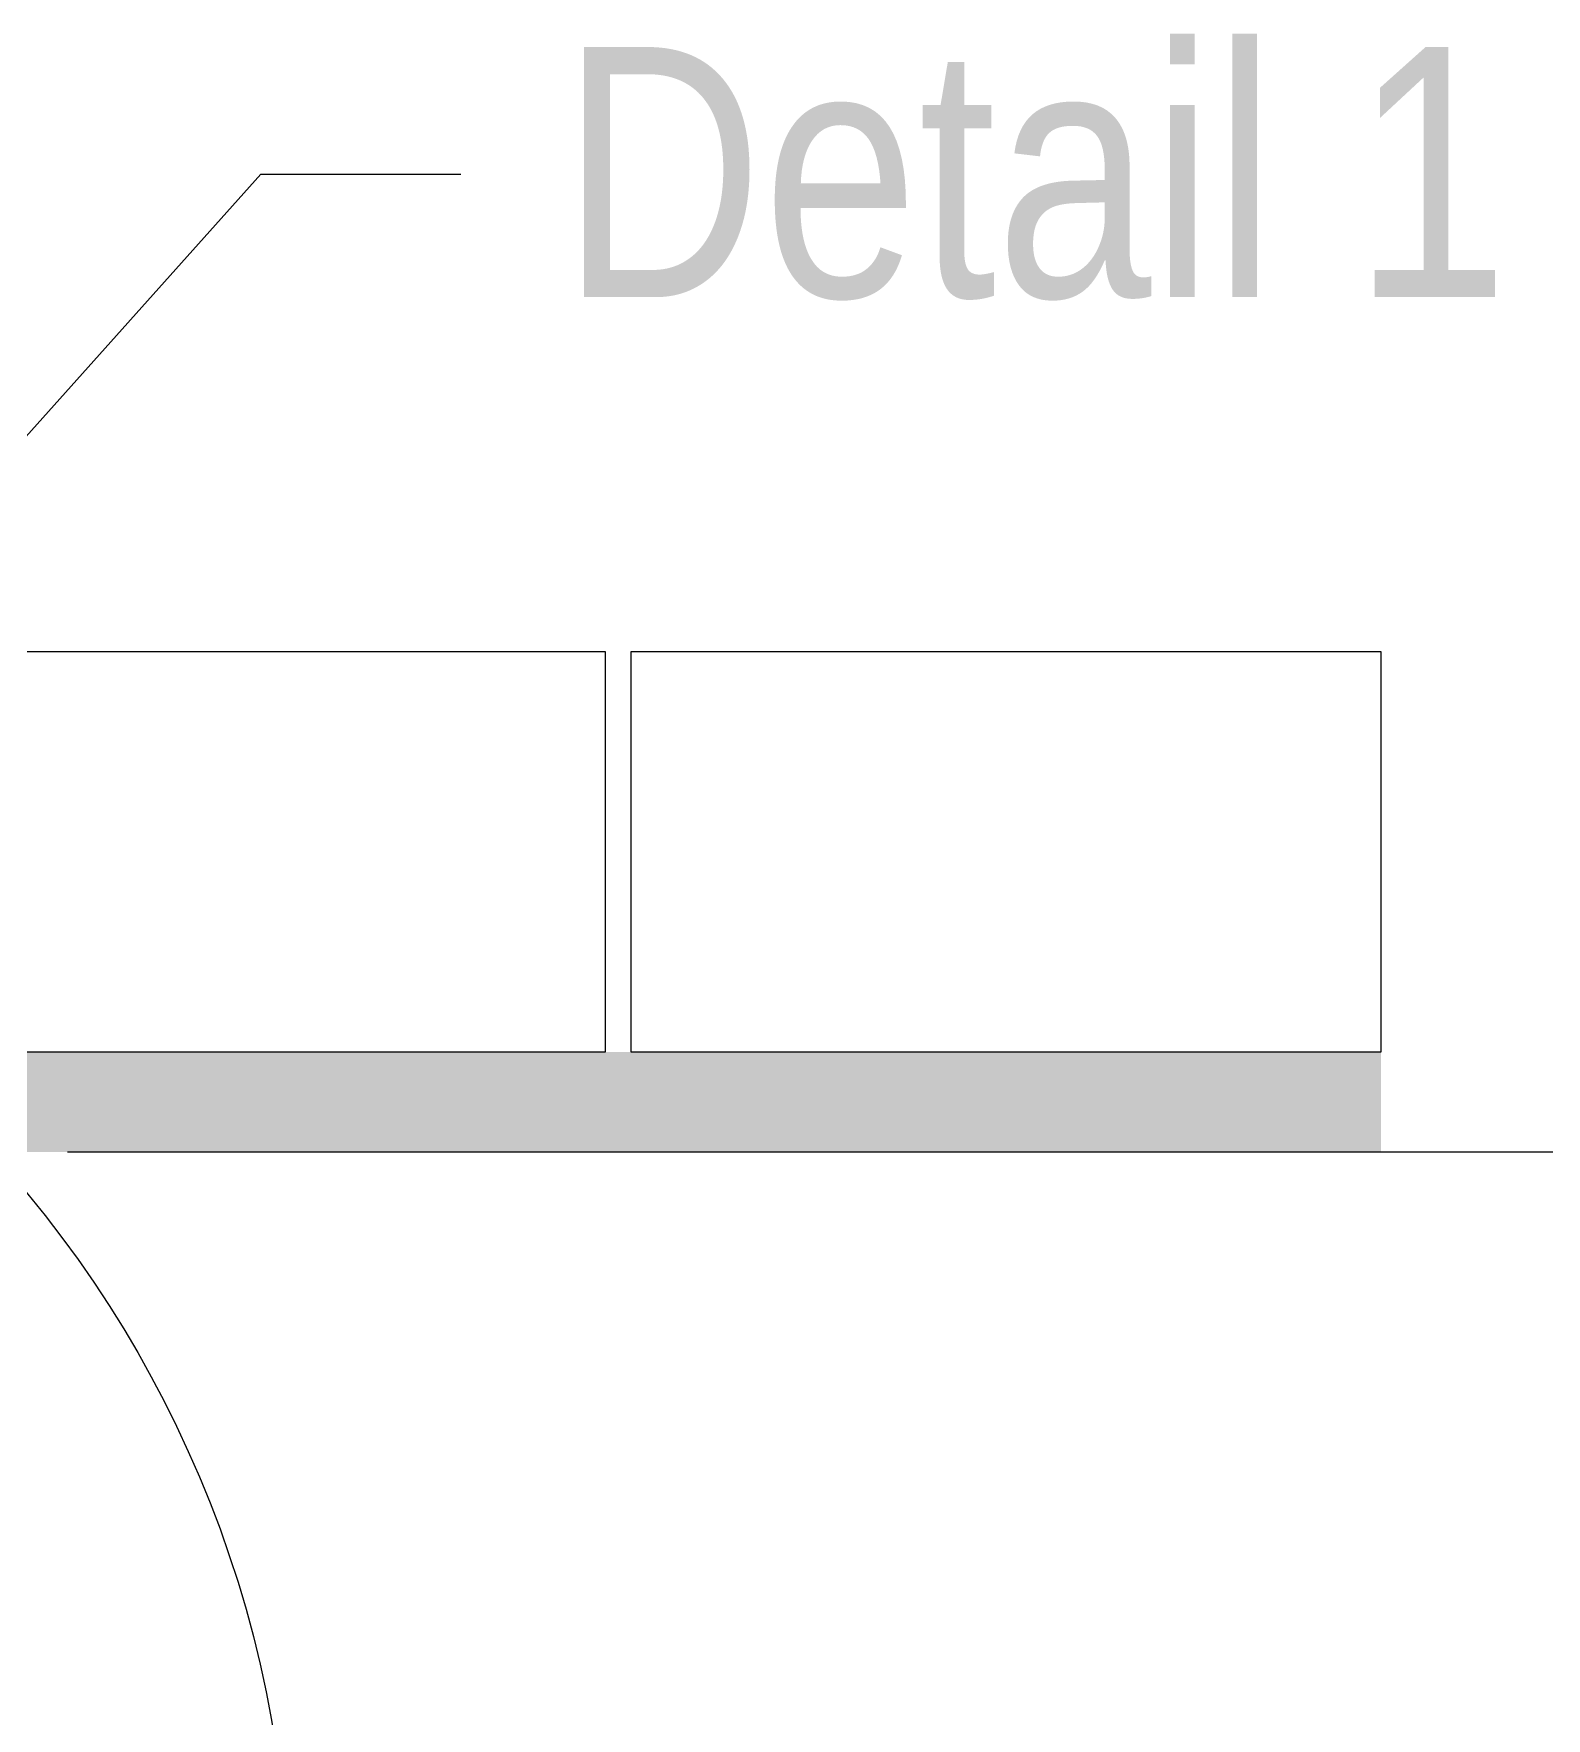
# Model space of a CAD drawing. Header units: millimetres. Extents: x 2594 to 11004, y 3085 to 9025.
# Drawn here: x 7888.7 to 8191.1, y 7178.9 to 7515.7 of the extents above; entities that cross this region are included whole.
import ezdxf
from ezdxf import colors
from ezdxf.entities.mleader import LeaderData, LeaderLine
from ezdxf.math import Vec2, Vec3

# ---------------------------------------------------------------- set-up
doc = ezdxf.new("R2010")
doc.units = ezdxf.units.MM
doc.header["$LTSCALE"] = 0.1
doc.layers.add('SRAFY', color=251, linetype='Continuous', lineweight=13)
doc.styles.add('SEACAD_Arial', font='arial.ttf', dxfattribs={"width": 0.8})
doc.dimstyles.new('ISO-25', dxfattribs={"dimtxt": 1.6, "dimasz": 2, "dimexe": 0.5, "dimexo": 1.5, "dimtad": 1, "dimdec": 0, "dimtxsty": 'SEACAD_Arial', "dimcen": 2, "dimadec": 0, "dimazin": 0, "dimtfac": 1, "dimtdec": 0, "dimtmove": 0, "dimatfit": 3, "dimfxl": 1, "dimarcsym": 0})

# ---------------------------------------------------------------- blocks, each defined once
blk = doc.blocks.new('*D144')
at = {"color": 0, "lineweight": -2, "transparency": 16777216}
for p, q in [((7895.43, 7292.16), (8261.74, 7292.16)), ((8251.74, 7252.16), (8251.74, 7032.16)), ((7895.43, 6992.16), (8261.74, 6992.16))]:
    blk.add_line(p, q, dxfattribs=at)
at = {"color": 0, "transparency": 16777216}
for points in [[(8245.08, 7252.16), (8258.41, 7252.16), (8251.74, 7292.16)], [(8245.08, 7032.16), (8258.41, 7032.16), (8251.74, 6992.16)]]:
    blk.add_solid(points, dxfattribs=at)
at = {"layer": 'Defpoints', "color": 0, "transparency": 16777216}
for p in [(7865.43, 7292.16), (7865.43, 6992.16), (8251.74, 6992.16)]:
    blk.add_point(p, dxfattribs=at)
at = {"color": 0, "transparency": 16777216, "insert": (8222.89, 7142.16), "char_height": 32, "attachment_point": 5, "rotation": 90, "style": 'SEACAD_Arial'}
blk.add_mtext('300', dxfattribs=at)
blk = doc.blocks.new('*D146')
at = {"color": 0, "lineweight": -2, "transparency": 16777216}
for p, q in [((8251.74, 7432.16), (8251.74, 7472.16)), ((8199.04, 7392.16), (8261.74, 7392.16)), ((8251.74, 7292.16), (8251.74, 7392.16)), ((7895.43, 7292.16), (8261.74, 7292.16)), ((8251.74, 7252.16), (8251.74, 7212.16))]:
    blk.add_line(p, q, dxfattribs=at)
at = {"color": 0, "transparency": 16777216}
for points in [[(8245.08, 7432.16), (8258.41, 7432.16), (8251.74, 7392.16)], [(8245.08, 7252.16), (8258.41, 7252.16), (8251.74, 7292.16)]]:
    blk.add_solid(points, dxfattribs=at)
at = {"layer": 'Defpoints', "color": 0, "transparency": 16777216}
for p in [(8169.04, 7392.16), (8251.74, 7392.16), (7865.43, 7292.16)]:
    blk.add_point(p, dxfattribs=at)
at = {"color": 0, "transparency": 16777216, "insert": (8222.9, 7342.16), "char_height": 32, "attachment_point": 5, "rotation": 90, "style": 'SEACAD_Arial'}
blk.add_mtext('100', dxfattribs=at)

msp = doc.modelspace()

# ---------------------------------------------------------------- hatches: boundary and pattern name
at = {"layer": 'SRAFY'}
h = msp.add_hatch(dxfattribs=at)
h.set_pattern_fill('AR-SAND', color=256, scale=0.5)
h.paths.add_polyline_path([(5560.43, 7312.16), (5074.04, 7312.16), (5074.04, 7292.16), (5425.43, 7292.16), (5535.43, 7292.16), (5535.43, 7300.16), (5560.43, 7300.16)])
h.paths.add_polyline_path([(5600.43, 7312.16), (5560.43, 7312.16), (5560.43, 7300.16), (5600.43, 7300.16)])
h.paths.add_polyline_path([(5650.43, 7312.16), (5610.43, 7312.16), (5610.43, 7300.16), (5650.43, 7300.16)])
h.paths.add_polyline_path([(5825.41, 7312.16), (5650.43, 7312.16), (5650.43, 7300.16), (5675.43, 7300.16), (5675.43, 7292.16), (5841.14, 7292.16)])
h.paths.add_polyline_path([(8158.04, 7312.16), (5825.41, 7312.16), (5841.14, 7292.16), (8158.04, 7292.16)])

# ---------------------------------------------------------------- linework, layer by layer
for points in [[(7853.04, 7312.16), (8003.04, 7312.16), (8003.04, 7392.16), (7853.04, 7392.16)], [(8008.04, 7312.16), (8158.04, 7312.16), (8158.04, 7392.16), (8008.04, 7392.16)]]:
    msp.add_lwpolyline(points, close=True)
msp.add_circle((7710.83, 7138.05), 229.01)

# ---------------------------------------------------------------- dimensions: what is measured, and where the dimension line sits
dim = msp.add_linear_dim(base=(8251.74, 7392.16), p1=(7865.43, 7292.16), p2=(8169.04, 7392.16), angle=90, dimstyle='ISO-25')
dim.commit()
dim.dimension.update_dxf_attribs({"geometry": '*D146', "text_midpoint": (8222.9, 7342.16)})
dim = msp.add_linear_dim(base=(8251.74, 6992.16), p1=(7865.43, 7292.16), p2=(7865.43, 6992.16), angle=90, dimstyle='ISO-25', override={"dimscale": 0})
dim.commit()
dim.dimension.update_dxf_attribs({"geometry": '*D144', "text_midpoint": (8222.89, 7142.16)})

# ---------------------------------------------------------------- leaders
ml = msp.add_multileader_mtext('Standard')
ml.set_content('Detail 1', color=256, style='SEACAD_Arial')
ml.set_leader_properties(lineweight=-3)
ml.build(insert=Vec2(0, 0))
ml.multileader.update_dxf_attribs({"text_right_attachment_type": 6, "dogleg_length": 2, "arrow_head_size": 60, "scale": 20})
ctx = ml.context
ctx.base_point, ctx.scale, ctx.char_height, ctx.arrow_head_size, ctx.landing_gap_size, ctx.plane_origin = Vec3(7974.12, 7487.63), 20, 50, 60, 20, Vec3(9392.45, 7337.15)
ctx.right_attachment = 6
notes = []
notes.append((ctx, [(0, (1, 1, 0), (7934.12, 7487.63), (1, 0), 40, [(0, [(7807.12, 7345.84)], 0, [])])]))
ctx.mtext.insert, ctx.mtext.flow_direction = Vec3(7994.12, 7513.04), 5
for ctx, leaders in notes:
    for number, flags, end, landing, length, lines in leaders:
        leader = LeaderData()
        leader.index, (leader.has_last_leader_line, leader.has_dogleg_vector, leader.attachment_direction) = number, flags
        leader.last_leader_point, leader.dogleg_vector, leader.dogleg_length = Vec3(end), Vec3(landing), length
        for number, points, colour, breaks in lines:
            line = LeaderLine()
            line.index, line.vertices, line.color, line.breaks = number, Vec3.list(points), colors.encode_raw_color(colour), breaks
            leader.lines.append(line)
        ctx.leaders.append(leader)

doc.saveas('drawing.dxf')
